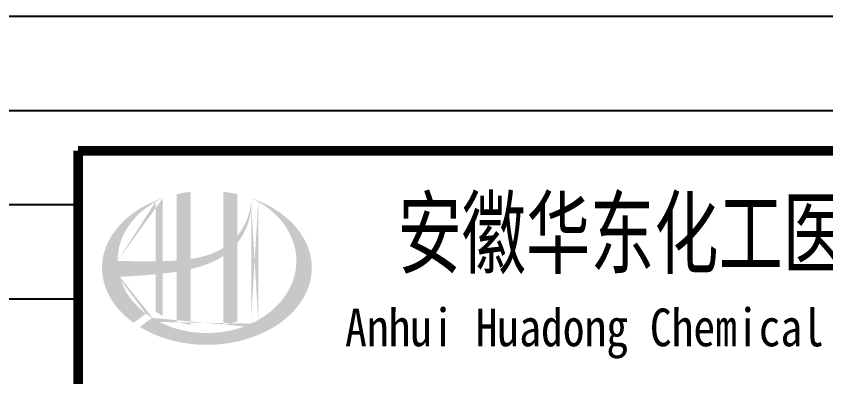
# Model space of a CAD drawing. Extents: x 5191187 to 5306989, y -468291 to -238224.
# Drawn here: x 5283185 to 5289207, y -354463 to -351784 of the extents above; entities that cross this region are included whole.
import ezdxf
from ezdxf.enums import TextEntityAlignment as Align

# ---------------------------------------------------------------- set-up
doc = ezdxf.new("R2010")
doc.units = 0
doc.header["$LTSCALE"] = 1000
doc.header["$MEASUREMENT"] = 0
doc.layers.get('0').update_dxf_attribs({"linetype": 'CONTINUOUS'})
doc.layers.add('图层线', color=8, linetype='CONTINUOUS')
doc.styles.add('宋体', font='', dxfattribs={"width": 0.7})
doc.styles.get('宋体').set_extended_font_data('SimSun')

msp = doc.modelspace()

# ---------------------------------------------------------------- hatches: boundary and pattern name
h = msp.add_hatch(color=256)
edge = h.paths.add_edge_path()
edge.add_spline(control_points=[(5284482.4, -353662.2), (5284488.5, -353660.9), (5284494.6, -353659.4), (5284543.7, -353647.5), (5284586.3, -353634.6), (5284661.3, -353603.4), (5284694.2, -353586.5), (5284725.1, -353565.9)], knot_values=[61.629012, 61.629012, 61.629012, 61.629012, 63.330431, 63.330431, 75.353634, 75.353634, 85.398649, 85.398649, 85.398649, 85.398649], degree=3, periodic=0)
edge.add_line((5284725.1, -353565.9), (5284725.1, -354076.1))
edge.add_spline(control_points=[(5284725.1, -354076.1), (5284742.2, -354073.4), (5284759.3, -354070), (5284794, -354062), (5284811.7, -354057.1), (5284829.1, -354051.7)], knot_values=[4.908456, 4.908456, 4.908456, 4.908456, 4.992821, 4.992821, 5.083034, 5.083034, 5.083034, 5.083034], degree=3, periodic=0)
edge.add_line((5284829.1, -354051.7), (5284829.1, -353470.3))
edge.add_spline(control_points=[(5284829.1, -353470.3), (5284837.7, -353459.3), (5284845.9, -353448), (5284872, -353408.3), (5284887.7, -353378.4), (5284916.9, -353305.6), (5284928.1, -353261.8), (5284932.8, -353216.5), (5284933, -353215.2), (5284933.1, -353213.9)], knot_values=[97.991744, 97.991744, 97.991744, 97.991744, 101.64219, 101.64219, 110.337975, 110.337975, 121.934322, 121.934322, 122.270691, 122.270691, 122.270691, 122.270691], degree=3, periodic=0)
edge.add_line((5284933.1, -353213.9), (5284933.1, -353143.5))
edge.add_spline(control_points=[(5284933.1, -353143.5), (5284933, -353151.1), (5284932.7, -353158.8), (5284932.1, -353166.5)], knot_values=[126.194075, 126.194075, 126.194075, 126.194075, 128.396762, 128.396762, 128.396762, 128.396762], degree=3, periodic=0)
edge.add_spline(control_points=[(5284932.1, -353166.5), (5284931.6, -353172.7), (5284931, -353178.9), (5284930.2, -353185.1)], knot_values=[124.417049, 124.417049, 124.417049, 124.417049, 126.194075, 126.194075, 126.194075, 126.194075], degree=3, periodic=0)
edge.add_spline(control_points=[(5284930.2, -353185.1), (5284929.1, -353194.3), (5284927.6, -353203.4), (5284925.8, -353212.5)], knot_values=[121.80529, 121.80529, 121.80529, 121.80529, 124.417049, 124.417049, 124.417049, 124.417049], degree=3, periodic=0)
edge.add_spline(control_points=[(5284925.8, -353212.5), (5284923.4, -353224.6), (5284920.5, -353236.7), (5284917, -353248.8)], knot_values=[118.31574, 118.31574, 118.31574, 118.31574, 121.80529, 121.80529, 121.80529, 121.80529], degree=3, periodic=0)
edge.add_spline(control_points=[(5284917, -353248.8), (5284913.5, -353260.9), (5284909.4, -353272.9), (5284904.9, -353284.8)], knot_values=[114.795988, 114.795988, 114.795988, 114.795988, 118.31574, 118.31574, 118.31574, 118.31574], degree=3, periodic=0)
edge.add_spline(control_points=[(5284904.9, -353284.8), (5284900.4, -353296.5), (5284895.4, -353308), (5284890, -353319.3)], knot_values=[111.329641, 111.329641, 111.329641, 111.329641, 114.795988, 114.795988, 114.795988, 114.795988], degree=3, periodic=0)
edge.add_spline(control_points=[(5284890, -353319.3), (5284884.5, -353330.9), (5284878.5, -353342.2), (5284872, -353353.3)], knot_values=[107.79529, 107.79529, 107.79529, 107.79529, 111.329641, 111.329641, 111.329641, 111.329641], degree=3, periodic=0)
edge.add_spline(control_points=[(5284872, -353353.3), (5284865.7, -353364.1), (5284859, -353374.7), (5284851.9, -353384.9)], knot_values=[104.343579, 104.343579, 104.343579, 104.343579, 107.79529, 107.79529, 107.79529, 107.79529], degree=3, periodic=0)
edge.add_spline(control_points=[(5284851.9, -353384.9), (5284844.7, -353395.3), (5284837.1, -353405.4), (5284829.1, -353415.1)], knot_values=[100.8507, 100.8507, 100.8507, 100.8507, 104.343579, 104.343579, 104.343579, 104.343579], degree=3, periodic=0)
edge.add_line((5284829.1, -353415.1), (5284829.1, -353105.8))
edge.add_spline(control_points=[(5284829.1, -353105.8), (5284795, -353098.2), (5284760.3, -353092.4), (5284725.1, -353088.3)], knot_values=[4.423999, 4.423999, 4.423999, 4.423999, 4.558741, 4.558741, 4.558741, 4.558741], degree=3, periodic=0)
edge.add_line((5284725.1, -353088.3), (5284725.1, -353506.4))
edge.add_spline(control_points=[(5284725.1, -353506.4), (5284653.1, -353551), (5284568.9, -353574.2), (5284482.4, -353587.2)], knot_values=[63.246215, 63.246215, 63.246215, 63.246215, 87.689124, 87.689124, 87.689124, 87.689124], degree=3, periodic=0)
edge.add_line((5284482.4, -353587.2), (5284482.4, -353088.3))
edge.add_spline(control_points=[(5284482.4, -353088.3), (5284447.2, -353092.4), (5284412.5, -353098.2), (5284378.4, -353105.8)], knot_values=[4.866038, 4.866038, 4.866038, 4.866038, 5.000777, 5.000777, 5.000777, 5.000777], degree=3, periodic=0)
edge.add_line((5284378.4, -353105.8), (5284378.4, -353598.6))
edge.add_spline(control_points=[(5284378.4, -353598.6), (5284376.7, -353598.8), (5284341.8, -353601.4), (5284307.2, -353603.2), (5284274.4, -353604.2)], knot_values=[43.657356, 43.657356, 43.657356, 43.657356, 44.134253, 53.497092, 53.497092, 53.497092, 53.497092], degree=3, periodic=0)
edge.add_line((5284274.4, -353604.2), (5284274.4, -353135.1))
edge.add_spline(control_points=[(5284274.4, -353135.1), (5284257.4, -353140.9), (5284240.6, -353147.2), (5284224.2, -353153.9)], knot_values=[5.14157, 5.14157, 5.14157, 5.14157, 5.212921, 5.212921, 5.212921, 5.212921], degree=3, periodic=0)
edge.add_spline(control_points=[(5284224.2, -353153.9), (5284217.3, -353156.8), (5284210.5, -353159.7), (5284178.2, -353173.9), (5284153.7, -353186.1), (5284130.2, -353199.3)], knot_values=[5.212921, 5.212921, 5.212921, 5.212921, 5.24296, 5.24296, 5.355623, 5.355623, 5.355623, 5.355623], degree=3, periodic=0)
edge.add_spline(control_points=[(5284130.2, -353199.3), (5284115.3, -353207.7), (5284100.9, -353216.4), (5284086.9, -353225.5)], knot_values=[5.355623, 5.355623, 5.355623, 5.355623, 5.426974, 5.426974, 5.426974, 5.426974], degree=3, periodic=0)
edge.add_spline(control_points=[(5284086.9, -353225.5), (5284079.5, -353230.3), (5284072.2, -353235.3), (5284058.7, -353244.7), (5284052.5, -353249.3), (5284046.3, -353253.9)], knot_values=[5.426974, 5.426974, 5.426974, 5.426974, 5.464765, 5.464765, 5.498325, 5.498325, 5.498325, 5.498325], degree=3, periodic=0)
edge.add_spline(control_points=[(5284046.3, -353253.9), (5284020.3, -353273.4), (5283996.2, -353294.3), (5283974.3, -353316.3)], knot_values=[5.498325, 5.498325, 5.498325, 5.498325, 5.641027, 5.641027, 5.641027, 5.641027], degree=3, periodic=0)
edge.add_spline(control_points=[(5283974.3, -353316.3), (5283967.3, -353323.3), (5283960.6, -353330.4), (5283940.1, -353353), (5283927.2, -353368.8), (5283915.4, -353385)], knot_values=[5.641027, 5.641027, 5.641027, 5.641027, 5.686569, 5.686569, 5.783729, 5.783729, 5.783729, 5.783729], degree=3, periodic=0)
edge.add_spline(control_points=[(5283915.4, -353385), (5283900.3, -353405.8), (5283887, -353427.2), (5283873.9, -353452.1), (5283872.3, -353455.3), (5283870.7, -353458.5)], knot_values=[5.783729, 5.783729, 5.783729, 5.783729, 5.908374, 5.908374, 5.92643, 5.92643, 5.92643, 5.92643], degree=3, periodic=0)
edge.add_spline(control_points=[(5283870.7, -353458.5), (5283858.2, -353483.6), (5283848.2, -353509.3), (5283840.7, -353535.2)], knot_values=[5.92643, 5.92643, 5.92643, 5.92643, 6.069132, 6.069132, 6.069132, 6.069132], degree=3, periodic=0)
edge.add_spline(control_points=[(5283840.7, -353535.2), (5283837.5, -353546.3), (5283834.7, -353557.5), (5283829.3, -353583.6), (5283827.1, -353598.7), (5283825.6, -353613.7)], knot_values=[6.069132, 6.069132, 6.069132, 6.069132, 6.130179, 6.130179, 6.211834, 6.211834, 6.211834, 6.211834], degree=3, periodic=0)
edge.add_spline(control_points=[(5283825.6, -353613.7), (5283824.4, -353626.9), (5283823.7, -353640.1), (5283823.7, -353653.3)], knot_values=[6.211834, 6.211834, 6.211834, 6.211834, 6.283185, 6.283185, 6.283185, 6.283185], degree=3, periodic=0)
edge.add_spline(control_points=[(5283823.7, -353653.3), (5283823.7, -353662.6), (5283824.1, -353671.9), (5283824.7, -353681.3)], knot_values=[6.283185, 6.283185, 6.283185, 6.283185, 6.333655, 6.333655, 6.333655, 6.333655], degree=3, periodic=0)
edge.add_spline(control_points=[(5283824.7, -353681.3), (5283825.9, -353699.9), (5283828.5, -353718.5), (5283832.2, -353737)], knot_values=[6.333655, 6.333655, 6.333655, 6.333655, 6.434594, 6.434594, 6.434594, 6.434594], degree=3, periodic=0)
edge.add_spline(control_points=[(5283832.2, -353737), (5283832.5, -353738.3), (5283832.7, -353739.5), (5283836.7, -353758), (5283841.4, -353775.2), (5283847.3, -353792.2)], knot_values=[6.434594, 6.434594, 6.434594, 6.434594, 6.441278, 6.441278, 6.535532, 6.535532, 6.535532, 6.535532], degree=3, periodic=0)
edge.add_spline(control_points=[(5283847.3, -353792.2), (5283853.5, -353810.4), (5283861.1, -353828.4), (5283869.8, -353846.2)], knot_values=[6.535532, 6.535532, 6.535532, 6.535532, 6.636471, 6.636471, 6.636471, 6.636471], degree=3, periodic=0)
edge.add_spline(control_points=[(5283869.8, -353846.2), (5283872, -353850.7), (5283874.3, -353855.2), (5283883.6, -353872.8), (5283891.3, -353885.9), (5283899.7, -353898.7)], knot_values=[6.636471, 6.636471, 6.636471, 6.636471, 6.661894, 6.661894, 6.73741, 6.73741, 6.73741, 6.73741], degree=3, periodic=0)
edge.add_spline(control_points=[(5283899.7, -353898.7), (5283910.9, -353915.9), (5283923.2, -353932.7), (5283936.8, -353949)], knot_values=[6.73741, 6.73741, 6.73741, 6.73741, 6.838349, 6.838349, 6.838349, 6.838349], degree=3, periodic=0)
edge.add_spline(control_points=[(5283936.8, -353949), (5283942.7, -353956.2), (5283948.8, -353963.3), (5283963.4, -353979.2), (5283971.9, -353988), (5283980.8, -353996.7)], knot_values=[6.838349, 6.838349, 6.838349, 6.838349, 6.88251, 6.88251, 6.939288, 6.939288, 6.939288, 6.939288], degree=3, periodic=0)
edge.add_spline(control_points=[(5283980.8, -353996.7), (5283996.6, -354012.1), (5284013.4, -354026.9), (5284031.3, -354041.1)], knot_values=[6.939288, 6.939288, 6.939288, 6.939288, 7.040227, 7.040227, 7.040227, 7.040227], degree=3, periodic=0)
edge.add_spline(control_points=[(5284031.3, -354041.1), (5284040.3, -354048.2), (5284049.5, -354055.1), (5284058.9, -354061.9)], knot_values=[7.040227, 7.040227, 7.040227, 7.040227, 7.090696, 7.090696, 7.090696, 7.090696], degree=3, periodic=0)
edge.add_line((5284058.9, -354061.9), (5284150.1, -353993.5))
edge.add_ellipse((5284603.7, -353601.3), major_axis=(665, 0), ratio=0.806676, start_angle=192.81901, end_angle=226.98533, ccw=False)
edge.add_spline(control_points=[(5283955.3, -353720.3), (5283979.3, -353718.8), (5284003.4, -353717.4), (5284092.1, -353711.9), (5284156.9, -353707.5), (5284222.4, -353701.2)], knot_values=[11.398263, 11.398263, 11.398263, 11.398263, 18.40729, 18.40729, 37.18094, 37.18094, 37.18094, 37.18094], degree=3, periodic=0)
edge.add_line((5284222.4, -353701.2), (5284222.4, -353980.3))
edge.add_spline(control_points=[(5284222.4, -353980.3), (5284226, -353982.5), (5284229.6, -353984.7), (5284246.5, -353994.9), (5284260.3, -354002.5), (5284274.4, -354009.6)], knot_values=[4.049945, 4.049945, 4.049945, 4.049945, 4.072021, 4.072021, 4.153257, 4.153257, 4.153257, 4.153257], degree=3, periodic=0)
edge.add_line((5284274.4, -354009.6), (5284274.4, -353695.8))
edge.add_spline(control_points=[(5284274.4, -353695.8), (5284306.6, -353692.1), (5284339, -353687.8), (5284373.9, -353682.5), (5284376.1, -353682.1), (5284378.4, -353681.8)], knot_values=[42.135009, 42.135009, 42.135009, 42.135009, 51.307228, 51.307228, 51.948574, 51.948574, 51.948574, 51.948574], degree=3, periodic=0)
edge.add_line((5284378.4, -353681.8), (5284378.4, -354051.7))
edge.add_spline(control_points=[(5284378.4, -354051.7), (5284412, -354062.2), (5284446.9, -354070.4), (5284482.4, -354076.1)], knot_values=[4.34174, 4.34174, 4.34174, 4.34174, 4.516316, 4.516316, 4.516316, 4.516316], degree=3, periodic=0)
edge.add_line((5284482.4, -354076.1), (5284482.4, -353662.2))
edge = h.paths.add_edge_path(flags=16)
edge.add_ellipse((5284603.7, -353601.3), major_axis=(665, 0), ratio=0.806676, start_angle=124.98746, end_angle=179.99898, ccw=False)
edge.add_line((5284222.4, -353161.8), (5284222.4, -353605.4))
edge.add_spline(control_points=[(5284222.4, -353605.4), (5284127.1, -353606.7), (5284033.1, -353603.6), (5283938.7, -353601.3)], knot_values=[11.27373, 11.27373, 11.27373, 11.27373, 38.687513, 38.687513, 38.687513, 38.687513], degree=3, periodic=0)
edge = h.paths.add_edge_path()
edge.add_spline(control_points=[(5284104.9, -354092.4), (5284136, -354111.4), (5284169.1, -354128.7), (5284253.7, -354165.9), (5284307, -354183.8), (5284417.7, -354210.3), (5284475.2, -354219), (5284591.3, -354226.8), (5284650, -354225.9), (5284765.6, -354214.4), (5284822.4, -354203.9), (5284931.5, -354173.8), (5284983.6, -354154.3), (5285080.5, -354107.4), (5285125.3, -354080.1), (5285205.2, -354019.1), (5285240.4, -353985.5), (5285299.7, -353914.1), (5285323.9, -353876.2), (5285360.3, -353798.1), (5285372.5, -353757.8), (5285385.1, -353676.6), (5285385.4, -353635.7), (5285373.9, -353554.2), (5285362.1, -353513.7), (5285326.5, -353434.9), (5285302.7, -353396.7), (5285243.9, -353324.6), (5285208.8, -353290.6), (5285129, -353229), (5285084.3, -353201.3), (5285003.1, -353161.5), (5284968.7, -353147.3), (5284933.1, -353135.1)], knot_values=[0.886421, 0.886421, 0.886421, 0.886421, 1.040557, 1.040557, 1.261172, 1.261172, 1.481788, 1.481788, 1.702404, 1.702404, 1.92302, 1.92302, 2.143636, 2.143636, 2.364252, 2.364252, 2.584868, 2.584868, 2.805484, 2.805484, 3.026099, 3.026099, 3.246715, 3.246715, 3.46852, 3.46852, 3.690325, 3.690325, 3.91213, 3.91213, 4.133935, 4.133935, 4.283209, 4.283209, 4.283209, 4.283209], degree=3, periodic=0)
edge.add_line((5284933.1, -353135.1), (5284933.1, -353135.1))
edge.add_spline(control_points=[(5284933.1, -353135.2), (5284933.1, -353138), (5284933.1, -353140.7), (5284933.1, -353143.5)], knot_values=[128.396762, 128.396762, 128.396762, 128.396762, 129.192193, 129.192193, 129.192193, 129.192193], degree=3, periodic=0)
edge.add_line((5284933.1, -353143.5), (5284933.1, -354067.3))
edge.add_ellipse((5284603.7, -353601.3), major_axis=(665, 0), ratio=0.806676, start_angle=232.10542, end_angle=299.68334, ccw=False)
edge.add_line((5284195.3, -354024.6), (5284104.9, -354092.4))
edge = h.paths.add_edge_path(flags=16)
edge.add_ellipse((5284603.7, -353601.3), major_axis=(665, 0), ratio=0.806676, start_angle=304.98746, end_angle=415.01211, ccw=False)
edge.add_line((5284985.1, -354040.8), (5284985.1, -353161.8))

# ---------------------------------------------------------------- linework, layer by layer
at = {"const_width": 70}
for points in [[(5283645.9, -352783.9), (5283645.9, -358783.9)], [(5301645.9, -352783.9), (5283645.9, -352783.9)]]:
    msp.add_lwpolyline(points, dxfattribs=at)
at = {"layer": '图层线'}
for p, q in [((5221045.9, -351783.9), (5301645.9, -351783.9)), ((5221045.9, -352483.9), (5301645.9, -352483.9)), ((5221045.9, -353183.9), (5283645.9, -353183.9)), ((5221045.9, -353883.9), (5283645.9, -353883.9))]:
    msp.add_line(p, q, dxfattribs=at)

# ---------------------------------------------------------------- texts
at = {"style": '宋体'}
for s, height, width, p in [('安徽华东化工医药工程有限责任公司', 500, 0.7, (5289840.8, -353383.9)), ('Anhui Huadong Chemical & Medical Engineering Co.,Ltd', 280, 0.85, (5289840.8, -354133.9))]:
    msp.add_text(s, height=height, dxfattribs=dict(at, width=width)).set_placement(p, align=Align.MIDDLE)

doc.saveas('drawing.dxf')
